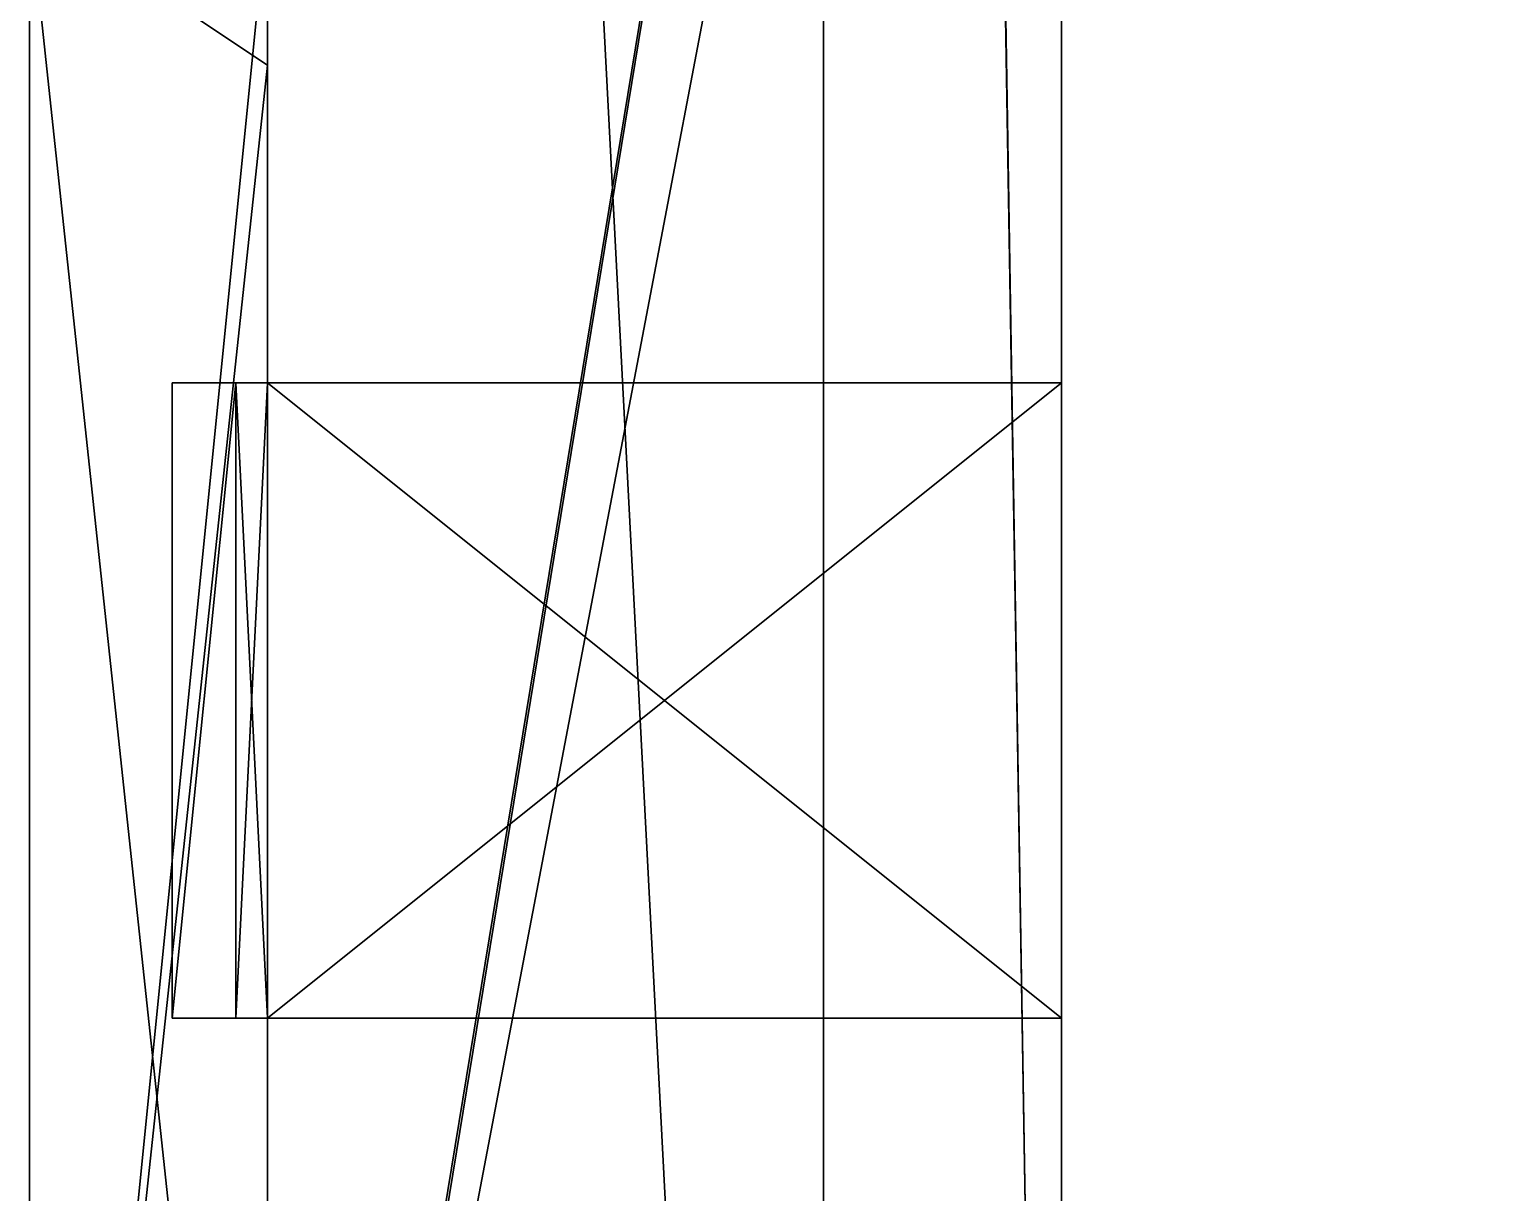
# Model space of a CAD drawing. Header units: millimetres. Extents: x -2 to 845, y -2 to 957.
# Drawn here: x 0 to 92.4, y 189 to 262.3 of the extents above; entities that cross this region are included whole.
import ezdxf

# ---------------------------------------------------------------- set-up
doc = ezdxf.new("R2010")
doc.units = ezdxf.units.MM
doc.header["$LTSCALE"] = 25.4

msp = doc.modelspace()

# ---------------------------------------------------------------- linework, layer by layer
for p, q in [((0, -2, -2), (0, 957, -2)), ((0, 955), (0, -2)), ((0, 955, 350), (0, 0, 350)), ((0, 955), (0, -2)), ((65, 50), (65, 905)), ((65, 50, 25), (65, 905, 25)), ((65, 50), (65, 905)), ((0, 120, 85), (0, 270, 85)), ((0, 120, 285), (0, 270, 285)), ((0, 120, 285), (0, 270, 285)), ((0, 120, 85), (0, 270, 85)), ((15, 260, 95), (0, 270, 85)), ((0, 120, 85), (0, 270, 85)), ((15, 260, 275), (0, 270, 285)), ((15, 260, 95), (0, 270, 85)), ((0, 120, 285), (0, 270, 285)), ((15, 260, 275), (0, 270, 285)), ((15, 120, 285), (15, 270, 285)), ((15, 120, 85), (15, 270, 85)), ((15, 120, 285), (15, 270, 285)), ((15, 120, 85), (15, 270, 85)), ((15, 120, 85), (15, 270, 85)), ((15, 260, 275), (15, 260, 95)), ((15, 130, 275), (15, 260, 275)), ((15, 260, 95), (15, 130, 95)), ((15, 260, 275), (15, 260, 95)), ((15, 260, 95), (15, 130, 95)), ((15, 130, 275), (15, 260, 275)), ((15, 260, 95), (15, 130, 95)), ((15, 260, 275), (15, 260, 95)), ((15, 130, 275), (15, 260, 275)), ((9.725, 240, 186.363), (9, 240, 186.363)), ((13, 240, 191.5), (9, 240, 186.363)), ((13, 240, 191.5), (9, 240, 186.363)), ((9, 200, 186.363), (9, 240, 186.363)), ((13, 240, 190.754), (9.725, 240, 186.363)), ((13, 200, 181.225), (13, 240, 181.225)), ((13, 240, 146.5), (13, 240, 181.225)), ((13, 200, 146.5), (13, 240, 146.5)), ((15, 240, 146.5), (13, 240, 146.5)), ((13, 240, 146.5), (13, 240, 181.225)), ((15, 240, 181.225), (13, 240, 181.225)), ((13, 200, 146.5), (13, 240, 146.5)), ((15, 240, 146.5), (13, 240, 146.5)), ((13, 240, 200.969), (13, 240, 236.5)), ((13, 240, 200.969), (13, 200, 200.969)), ((13, 240, 236.5), (13, 200, 236.5)), ((15, 240, 200.969), (13, 240, 200.969)), ((13, 240, 200.969), (13, 240, 236.5)), ((15, 240, 236.5), (13, 240, 236.5)), ((15, 240, 236.5), (13, 240, 236.5)), ((13, 240, 236.5), (13, 200, 236.5)), ((13, 240, 200.969), (13, 200, 200.969)), ((13, 240, 191.5), (13, 240, 200.969)), ((13, 200, 191.5), (13, 240, 191.5)), ((15, 240, 191.5), (13, 240, 191.5)), ((13, 240, 191.5), (13, 240, 200.969)), ((15, 240, 200.969), (13, 240, 200.969)), ((13, 200, 186.363), (13, 240, 186.363)), ((13, 240, 181.225), (13, 240, 186.363)), ((13, 200, 181.225), (13, 240, 181.225)), ((15, 240, 181.225), (13, 240, 181.225)), ((13, 240, 181.225), (13, 240, 186.363)), ((15, 240, 186.363), (13, 240, 186.363)), ((13, 240, 191.5), (13, 240, 190.754)), ((15, 240, 186.363), (13, 240, 186.363)), ((13, 240, 190.754), (13, 240, 186.363)), ((13, 240, 191.5), (13, 240, 190.754)), ((15, 240, 191.5), (13, 240, 191.5)), ((13, 200, 191.5), (13, 240, 191.5)), ((13, 240, 191.5), (13, 240, 190.754)), ((13, 240, 190.754), (13, 240, 186.363)), ((13, 200, 186.363), (13, 240, 186.363)), ((13, 200, 191.5), (13, 240, 191.5)), ((15, 200, 236.5), (15, 240, 236.5)), ((15, 240, 146.5), (15, 200, 146.5)), ((15, 240, 181.225), (15, 240, 146.5)), ((15, 240, 186.363), (15, 240, 181.225)), ((15, 240, 191.5), (15, 240, 186.363)), ((15, 240, 200.969), (15, 240, 191.5)), ((15, 240, 236.5), (15, 240, 200.969)), ((15, 240, 181.225), (15, 240, 146.5)), ((15, 240, 146.5), (15, 200, 146.5)), ((15, 240, 236.5), (15, 240, 200.969)), ((15, 200, 236.5), (15, 240, 236.5)), ((15, 240, 200.969), (15, 240, 191.5)), ((15, 240, 186.363), (15, 240, 181.225)), ((15, 240, 191.5), (15, 240, 186.363)), ((15, 240, 146.5), (15, 200, 146.5)), ((15, 240, 146.5), (65, 240, 146.5)), ((15, 200, 236.5), (15, 240, 236.5)), ((15, 240, 236.5), (65, 240, 236.5)), ((15, 240, 236.5), (15, 240, 200.969)), ((15, 240, 200.969), (65, 240, 200.969)), ((15, 240, 236.5), (65, 240, 236.5)), ((15, 240, 200.969), (15, 240, 191.5)), ((15, 240, 191.5), (65, 240, 191.5)), ((15, 240, 200.969), (65, 240, 200.969)), ((15, 240, 191.5), (15, 240, 186.363)), ((15, 240, 186.363), (65, 240, 186.363)), ((15, 240, 191.5), (65, 240, 191.5)), ((15, 240, 186.363), (15, 240, 181.225)), ((15, 240, 181.225), (65, 240, 181.225)), ((15, 240, 186.363), (65, 240, 186.363)), ((15, 240, 181.225), (15, 240, 146.5)), ((15, 240, 146.5), (65, 240, 146.5)), ((15, 240, 181.225), (65, 240, 181.225)), ((65, 240, 146.5), (65, 200, 146.5)), ((65, 200, 236.5), (65, 240, 236.5)), ((65, 240, 236.5), (65, 240, 200.969)), ((65, 240, 200.969), (65, 240, 191.5)), ((65, 240, 191.5), (65, 240, 186.363)), ((65, 240, 186.363), (65, 240, 181.225)), ((65, 240, 181.225), (65, 240, 146.5)), ((65, 240, 146.5), (65, 200, 146.5)), ((65, 200, 236.5), (65, 240, 236.5)), ((65, 240, 236.5), (65, 240, 200.969)), ((65, 240, 200.969), (65, 240, 191.5)), ((65, 240, 191.5), (65, 240, 186.363)), ((65, 240, 186.363), (65, 240, 181.225)), ((65, 240, 181.225), (65, 240, 146.5)), ((13, 200, 191.5), (9, 200, 186.363)), ((10.085, 200, 186.363), (9, 200, 186.363)), ((13, 200, 191.5), (9, 200, 186.363)), ((13, 200, 190.112), (10.085, 200, 186.363)), ((13, 200, 181.225), (13, 200, 146.5)), ((15, 200, 181.225), (13, 200, 181.225)), ((13, 200, 181.225), (13, 200, 146.5)), ((15, 200, 146.5), (13, 200, 146.5)), ((15, 200, 146.5), (13, 200, 146.5)), ((13, 200, 236.5), (13, 200, 200.969)), ((15, 200, 236.5), (13, 200, 236.5)), ((13, 200, 236.5), (13, 200, 200.969)), ((15, 200, 200.969), (13, 200, 200.969)), ((15, 200, 236.5), (13, 200, 236.5)), ((13, 200, 200.969), (13, 200, 191.5)), ((15, 200, 200.969), (13, 200, 200.969)), ((13, 200, 200.969), (13, 200, 191.5)), ((15, 200, 191.5), (13, 200, 191.5)), ((15, 200, 191.5), (13, 200, 191.5)), ((13, 200, 191.5), (13, 200, 190.112)), ((13, 200, 190.112), (13, 200, 186.363)), ((15, 200, 186.363), (13, 200, 186.363)), ((13, 200, 186.363), (13, 200, 181.225)), ((15, 200, 186.363), (13, 200, 186.363)), ((13, 200, 186.363), (13, 200, 181.225)), ((15, 200, 181.225), (13, 200, 181.225)), ((13, 200, 191.5), (13, 200, 190.112)), ((13, 200, 190.112), (13, 200, 186.363)), ((13, 200, 191.5), (13, 200, 190.112)), ((15, 200, 200.969), (15, 200, 236.5)), ((15, 200, 191.5), (15, 200, 200.969)), ((15, 200, 186.363), (15, 200, 191.5)), ((15, 200, 181.225), (15, 200, 186.363)), ((15, 200, 146.5), (15, 200, 181.225)), ((15, 200, 146.5), (15, 200, 181.225)), ((15, 200, 200.969), (15, 200, 236.5)), ((15, 200, 191.5), (15, 200, 200.969)), ((15, 200, 186.363), (15, 200, 191.5)), ((15, 200, 181.225), (15, 200, 186.363)), ((15, 200, 146.5), (65, 200, 146.5)), ((15, 200, 146.5), (15, 200, 181.225)), ((15, 200, 181.225), (65, 200, 181.225)), ((15, 200, 146.5), (65, 200, 146.5)), ((15, 200, 181.225), (15, 200, 186.363)), ((15, 200, 186.363), (65, 200, 186.363)), ((15, 200, 181.225), (65, 200, 181.225)), ((15, 200, 186.363), (15, 200, 191.5)), ((15, 200, 191.5), (65, 200, 191.5)), ((15, 200, 186.363), (65, 200, 186.363)), ((15, 200, 191.5), (15, 200, 200.969)), ((15, 200, 200.969), (65, 200, 200.969)), ((15, 200, 191.5), (65, 200, 191.5)), ((15, 200, 200.969), (15, 200, 236.5)), ((15, 200, 236.5), (65, 200, 236.5)), ((15, 200, 200.969), (65, 200, 200.969)), ((15, 200, 236.5), (65, 200, 236.5)), ((65, 200, 146.5), (65, 200, 181.225)), ((65, 200, 181.225), (65, 200, 186.363)), ((65, 200, 186.363), (65, 200, 191.5)), ((65, 200, 191.5), (65, 200, 200.969)), ((65, 200, 200.969), (65, 200, 236.5)), ((65, 200, 146.5), (65, 200, 181.225)), ((65, 200, 181.225), (65, 200, 186.363)), ((65, 200, 186.363), (65, 200, 191.5)), ((65, 200, 191.5), (65, 200, 200.969)), ((65, 200, 200.969), (65, 200, 236.5))]:
    msp.add_line(p, q)

# ---------------------------------------------------------------- meshes
mesh = msp.add_polyface()
corners = [(0, 955, 350), (0, 120, 285), (0, 0, 350), (0, 270, 285), (0, 759, 285), (0, 760, 285), (0, 760, 85), (0, 955), (0, 957), (0, 957, 350), (0, -2), (0, -2, 350), (0, 120, 85), (0, 270, 85), (0, 759, 85)]
mesh.append_faces([[corners[k] for k in face] for face in [(8, 0, 9), (2, 10, 11)]], dxfattribs={"vtx0": -1})
mesh.append_faces([[corners[k] for k in face] for face in [(0, 1, 2), (1, 0, 3), (3, 0, 4), (4, 0, 5), (5, 0, 6), (7, 0, 8), (10, 12, 7), (12, 2, 1)]], dxfattribs={"vtx0": -1, "vtx1": -1})
mesh.append_faces([[corners[k] for k in face] for face in [(6, 0, 7), (10, 2, 12)]], dxfattribs={"vtx0": -1, "vtx1": -1, "vtx2": -1})
mesh.append_faces([[corners[k] for k in face] for face in [(7, 12, 13), (7, 13, 14), (7, 14, 6)]], dxfattribs={"vtx0": -1, "vtx2": -1})
mesh = msp.add_polyface()
corners = [(50, -2), (0, 955), (0, -2), (50, 955), (65, 50), (100, -2), (50, 957), (100, 50), (100, 35), (65, 905), (100, 957), (100, 905), (100, 920)]
mesh.append_faces([[corners[k] for k in face] for face in [(0, 1, 2), (7, 5, 8), (10, 11, 12)]], dxfattribs={"vtx0": -1})
mesh.append_faces([[corners[k] for k in face] for face in [(1, 0, 3), (3, 4, 6), (4, 5, 7), (6, 9, 10), (9, 6, 4)]], dxfattribs={"vtx0": -1, "vtx1": -1})
mesh.append_faces([[corners[k] for k in face] for face in [(3, 0, 4)]], dxfattribs={"vtx0": -1, "vtx1": -1, "vtx2": -1})
mesh.append_faces([[corners[k] for k in face] for face in [(4, 0, 5), (10, 9, 11)]], dxfattribs={"vtx0": -1, "vtx2": -1})
mesh = msp.add_polyface()
corners = [(0, -2, -2), (545, 50, -2), (0, 957, -2), (670, -2, -2), (590, 50, -2), (670, 50, -2), (670, 0, -2), (670, 955, -2), (845, 957, -2), (545, 905, -2), (590, 905, -2), (670, 905, -2), (845, 955, -2)]
mesh.append_faces([[corners[k] for k in face] for face in [(5, 3, 6), (7, 10, 11), (8, 7, 12)]], dxfattribs={"vtx0": -1})
mesh.append_faces([[corners[k] for k in face] for face in [(0, 1, 2), (1, 3, 4), (4, 3, 5), (2, 7, 8), (9, 2, 1)]], dxfattribs={"vtx0": -1, "vtx1": -1})
mesh.append_faces([[corners[k] for k in face] for face in [(7, 2, 9)]], dxfattribs={"vtx0": -1, "vtx1": -1, "vtx2": -1})
mesh.append_faces([[corners[k] for k in face] for face in [(1, 0, 3), (7, 9, 10)]], dxfattribs={"vtx0": -1, "vtx2": -1})
mesh = msp.add_polyface()
corners = [(65, 905), (65, 50, 25), (65, 50), (65, 905, 25)]
mesh.append_faces([[corners[k] for k in face] for face in [(0, 1, 2), (1, 0, 3)]], dxfattribs={"vtx0": -1})
mesh = msp.add_polyface()
corners = [(0, 760, 85), (0, 270, 85), (0, 759, 85), (15, 270, 85), (115, 729, 85), (155, 760, 85), (15, 120, 85), (15, 119, 85), (155, 729, 85), (115, 644, 85), (155, 119, 85), (155, 644, 85), (155, 120, 85)]
mesh.append_faces([[corners[k] for k in face] for face in [(0, 1, 2), (4, 5, 8), (10, 11, 12)]], dxfattribs={"vtx0": -1})
mesh.append_faces([[corners[k] for k in face] for face in [(1, 0, 3), (3, 4, 6), (6, 4, 7), (7, 9, 10), (9, 7, 4)]], dxfattribs={"vtx0": -1, "vtx1": -1})
mesh.append_faces([[corners[k] for k in face] for face in [(3, 0, 4)]], dxfattribs={"vtx0": -1, "vtx1": -1, "vtx2": -1})
mesh.append_faces([[corners[k] for k in face] for face in [(4, 0, 5), (10, 9, 11)]], dxfattribs={"vtx0": -1, "vtx2": -1})
mesh = msp.add_polyface()
corners = [(15, 270, 285), (0, 120, 285), (0, 270, 285), (15, 120, 285)]
mesh.append_faces([[corners[k] for k in face] for face in [(0, 1, 2), (1, 0, 3)]], dxfattribs={"vtx0": -1})
mesh = msp.add_polyface()
corners = [(15, 270, 85), (0, 120, 85), (0, 270, 85), (15, 120, 85)]
mesh.append_faces([[corners[k] for k in face] for face in [(0, 1, 2), (1, 0, 3)]], dxfattribs={"vtx0": -1})
mesh = msp.add_polyface()
corners = [(15, 130, 95), (0, 270, 85), (0, 120, 85), (15, 260, 95)]
mesh.append_faces([[corners[k] for k in face] for face in [(0, 1, 2), (1, 0, 3)]], dxfattribs={"vtx0": -1})
mesh = msp.add_polyface()
corners = [(15, 260, 95), (0, 270, 285), (0, 270, 85), (15, 260, 275)]
mesh.append_faces([[corners[k] for k in face] for face in [(0, 1, 2), (1, 0, 3)]], dxfattribs={"vtx0": -1})
mesh = msp.add_polyface()
corners = [(15, 260, 275), (0, 120, 285), (0, 270, 285), (15, 130, 275)]
mesh.append_faces([[corners[k] for k in face] for face in [(0, 1, 2), (1, 0, 3)]], dxfattribs={"vtx0": -1})
mesh = msp.add_polyface()
corners = [(15, 120, 285), (15, 130, 275), (15, 120, 85), (15, 270, 285), (15, 260, 275), (15, 260, 95), (15, 130, 95), (15, 270, 85)]
mesh.append_faces([[corners[k] for k in face] for face in [(0, 1, 2), (1, 3, 4), (4, 3, 5), (2, 6, 7), (6, 2, 1), (7, 5, 3)]], dxfattribs={"vtx0": -1, "vtx1": -1})
mesh.append_faces([[corners[k] for k in face] for face in [(1, 0, 3), (7, 6, 5)]], dxfattribs={"vtx0": -1, "vtx2": -1})
mesh = msp.add_polyface()
corners = [(15, 130, 275), (15, 140, 204), (15, 130, 95), (15, 260, 275), (15, 200, 236.5), (15, 165, 204), (15, 165, 179), (15, 167, 129), (15, 167, 105), (15, 240, 236.5), (15, 240, 200.969), (15, 240, 191.5), (15, 240, 186.363), (15, 240, 181.225), (15, 240, 146.5), (15, 140, 105), (15, 260, 95), (15, 140, 179), (15, 140, 129), (15, 200, 146.5), (15, 200, 200.969), (15, 200, 191.5), (15, 200, 186.363), (15, 200, 181.225)]
mesh.append_faces([[corners[k] for k in face] for face in [(19, 22, 23)]], dxfattribs={"vtx0": -1})
mesh.append_faces([[corners[k] for k in face] for face in [(0, 1, 2), (1, 4, 5), (5, 4, 6), (7, 4, 8), (4, 3, 9), (9, 3, 10), (10, 3, 11), (11, 3, 12), (12, 3, 13), (13, 3, 14), (2, 15, 16), (15, 17, 18), (16, 14, 3), (6, 18, 17), (18, 6, 7)]], dxfattribs={"vtx0": -1, "vtx1": -1})
mesh.append_faces([[corners[k] for k in face] for face in [(1, 3, 4), (6, 4, 7), (15, 2, 1), (16, 8, 19), (19, 8, 4)]], dxfattribs={"vtx0": -1, "vtx1": -1, "vtx2": -1})
mesh.append_faces([[corners[k] for k in face] for face in [(1, 0, 3), (15, 1, 17), (16, 15, 8), (19, 4, 20), (19, 20, 21), (19, 21, 22), (16, 19, 14)]], dxfattribs={"vtx0": -1, "vtx2": -1})
mesh = msp.add_polyface()
corners = [(13, 240, 191.5), (9.725, 240, 186.363), (9, 240, 186.363), (13, 240, 190.754)]
mesh.append_faces([[corners[k] for k in face] for face in [(0, 1, 2), (1, 0, 3)]], dxfattribs={"vtx0": -1})
mesh = msp.add_polyface()
corners = [(13, 240, 191.5), (9, 200, 186.363), (13, 200, 191.5), (9, 240, 186.363)]
mesh.append_faces([[corners[k] for k in face] for face in [(0, 1, 2), (1, 0, 3)]], dxfattribs={"vtx0": -1})
mesh = msp.add_polyface()
corners = [(13, 240, 181.225), (13, 200, 146.5), (13, 200, 181.225), (13, 240, 146.5)]
mesh.append_faces([[corners[k] for k in face] for face in [(0, 1, 2), (1, 0, 3)]], dxfattribs={"vtx0": -1})
mesh = msp.add_polyface()
corners = [(13, 240, 181.225), (15, 240, 146.5), (13, 240, 146.5), (15, 240, 181.225)]
mesh.append_faces([[corners[k] for k in face] for face in [(0, 1, 2), (1, 0, 3)]], dxfattribs={"vtx0": -1})
mesh = msp.add_polyface()
corners = [(15, 240, 146.5), (13, 200, 146.5), (13, 240, 146.5), (15, 200, 146.5)]
mesh.append_faces([[corners[k] for k in face] for face in [(0, 1, 2), (1, 0, 3)]], dxfattribs={"vtx0": -1})
mesh = msp.add_polyface()
corners = [(13, 240, 236.5), (13, 200, 200.969), (13, 200, 236.5), (13, 240, 200.969)]
mesh.append_faces([[corners[k] for k in face] for face in [(0, 1, 2), (1, 0, 3)]], dxfattribs={"vtx0": -1})
mesh = msp.add_polyface()
corners = [(13, 240, 236.5), (15, 240, 200.969), (13, 240, 200.969), (15, 240, 236.5)]
mesh.append_faces([[corners[k] for k in face] for face in [(0, 1, 2), (1, 0, 3)]], dxfattribs={"vtx0": -1})
mesh = msp.add_polyface()
corners = [(15, 200, 236.5), (13, 240, 236.5), (13, 200, 236.5), (15, 240, 236.5)]
mesh.append_faces([[corners[k] for k in face] for face in [(0, 1, 2), (1, 0, 3)]], dxfattribs={"vtx0": -1})
mesh = msp.add_polyface()
corners = [(13, 240, 200.969), (13, 200, 191.5), (13, 200, 200.969), (13, 240, 191.5)]
mesh.append_faces([[corners[k] for k in face] for face in [(0, 1, 2), (1, 0, 3)]], dxfattribs={"vtx0": -1})
mesh = msp.add_polyface()
corners = [(13, 240, 200.969), (15, 240, 191.5), (13, 240, 191.5), (15, 240, 200.969)]
mesh.append_faces([[corners[k] for k in face] for face in [(0, 1, 2), (1, 0, 3)]], dxfattribs={"vtx0": -1})
mesh = msp.add_polyface()
corners = [(13, 240, 186.363), (13, 200, 181.225), (13, 200, 186.363), (13, 240, 181.225)]
mesh.append_faces([[corners[k] for k in face] for face in [(0, 1, 2), (1, 0, 3)]], dxfattribs={"vtx0": -1})
mesh = msp.add_polyface()
corners = [(13, 240, 186.363), (15, 240, 181.225), (13, 240, 181.225), (15, 240, 186.363)]
mesh.append_faces([[corners[k] for k in face] for face in [(0, 1, 2), (1, 0, 3)]], dxfattribs={"vtx0": -1})
mesh = msp.add_polyface()
corners = [(13, 240, 190.754), (15, 240, 186.363), (13, 240, 186.363), (15, 240, 191.5), (13, 240, 191.5)]
mesh.append_faces([[corners[k] for k in face] for face in [(0, 1, 2), (3, 0, 4)]], dxfattribs={"vtx0": -1})
mesh.append_faces([[corners[k] for k in face] for face in [(1, 0, 3)]], dxfattribs={"vtx0": -1, "vtx1": -1})
mesh = msp.add_polyface()
corners = [(13, 240, 191.5), (13, 200, 190.112), (13, 200, 191.5), (13, 200, 186.363), (13, 240, 186.363), (13, 240, 190.754)]
mesh.append_faces([[corners[k] for k in face] for face in [(0, 1, 2), (4, 0, 5)]], dxfattribs={"vtx0": -1})
mesh.append_faces([[corners[k] for k in face] for face in [(1, 0, 3), (3, 0, 4)]], dxfattribs={"vtx0": -1, "vtx1": -1})
mesh = msp.add_polyface()
corners = [(65, 200, 146.5), (15, 240, 146.5), (15, 200, 146.5), (65, 240, 146.5)]
mesh.append_faces([[corners[k] for k in face] for face in [(0, 1, 2), (1, 0, 3)]], dxfattribs={"vtx0": -1})
mesh = msp.add_polyface()
corners = [(65, 240, 236.5), (15, 200, 236.5), (15, 240, 236.5), (65, 200, 236.5)]
mesh.append_faces([[corners[k] for k in face] for face in [(0, 1, 2), (1, 0, 3)]], dxfattribs={"vtx0": -1})
mesh = msp.add_polyface()
corners = [(65, 240, 236.5), (15, 240, 200.969), (65, 240, 200.969), (15, 240, 236.5)]
mesh.append_faces([[corners[k] for k in face] for face in [(0, 1, 2), (1, 0, 3)]], dxfattribs={"vtx0": -1})
mesh = msp.add_polyface()
corners = [(65, 240, 200.969), (15, 240, 191.5), (65, 240, 191.5), (15, 240, 200.969)]
mesh.append_faces([[corners[k] for k in face] for face in [(0, 1, 2), (1, 0, 3)]], dxfattribs={"vtx0": -1})
mesh = msp.add_polyface()
corners = [(65, 240, 191.5), (15, 240, 186.363), (65, 240, 186.363), (15, 240, 191.5)]
mesh.append_faces([[corners[k] for k in face] for face in [(0, 1, 2), (1, 0, 3)]], dxfattribs={"vtx0": -1})
mesh = msp.add_polyface()
corners = [(65, 240, 186.363), (15, 240, 181.225), (65, 240, 181.225), (15, 240, 186.363)]
mesh.append_faces([[corners[k] for k in face] for face in [(0, 1, 2), (1, 0, 3)]], dxfattribs={"vtx0": -1})
mesh = msp.add_polyface()
corners = [(65, 240, 181.225), (15, 240, 146.5), (65, 240, 146.5), (15, 240, 181.225)]
mesh.append_faces([[corners[k] for k in face] for face in [(0, 1, 2), (1, 0, 3)]], dxfattribs={"vtx0": -1})
mesh = msp.add_polyface()
corners = [(65, 240, 236.5), (65, 200, 200.969), (65, 200, 236.5), (65, 200, 191.5), (65, 200, 186.363), (65, 200, 181.225), (65, 200, 146.5), (65, 240, 146.5), (65, 240, 200.969), (65, 240, 191.5), (65, 240, 186.363), (65, 240, 181.225)]
mesh.append_faces([[corners[k] for k in face] for face in [(0, 1, 2), (7, 10, 11)]], dxfattribs={"vtx0": -1})
mesh.append_faces([[corners[k] for k in face] for face in [(1, 0, 3), (3, 0, 4), (4, 0, 5), (5, 0, 6), (6, 0, 7)]], dxfattribs={"vtx0": -1, "vtx1": -1})
mesh.append_faces([[corners[k] for k in face] for face in [(7, 0, 8), (7, 8, 9), (7, 9, 10)]], dxfattribs={"vtx0": -1, "vtx2": -1})
mesh = msp.add_polyface()
corners = [(13, 200, 190.112), (9, 200, 186.363), (10.085, 200, 186.363), (13, 200, 191.5)]
mesh.append_faces([[corners[k] for k in face] for face in [(0, 1, 2), (1, 0, 3)]], dxfattribs={"vtx0": -1})
mesh = msp.add_polyface()
corners = [(15, 200, 181.225), (13, 200, 146.5), (15, 200, 146.5), (13, 200, 181.225)]
mesh.append_faces([[corners[k] for k in face] for face in [(0, 1, 2), (1, 0, 3)]], dxfattribs={"vtx0": -1})
mesh = msp.add_polyface()
corners = [(15, 200, 236.5), (13, 200, 200.969), (15, 200, 200.969), (13, 200, 236.5)]
mesh.append_faces([[corners[k] for k in face] for face in [(0, 1, 2), (1, 0, 3)]], dxfattribs={"vtx0": -1})
mesh = msp.add_polyface()
corners = [(15, 200, 200.969), (13, 200, 191.5), (15, 200, 191.5), (13, 200, 200.969)]
mesh.append_faces([[corners[k] for k in face] for face in [(0, 1, 2), (1, 0, 3)]], dxfattribs={"vtx0": -1})
mesh = msp.add_polyface()
corners = [(15, 200, 191.5), (13, 200, 186.363), (15, 200, 186.363), (13, 200, 190.112), (13, 200, 191.5)]
mesh.append_faces([[corners[k] for k in face] for face in [(0, 1, 2), (3, 0, 4)]], dxfattribs={"vtx0": -1})
mesh.append_faces([[corners[k] for k in face] for face in [(1, 0, 3)]], dxfattribs={"vtx0": -1, "vtx1": -1})
mesh = msp.add_polyface()
corners = [(15, 200, 186.363), (13, 200, 181.225), (15, 200, 181.225), (13, 200, 186.363)]
mesh.append_faces([[corners[k] for k in face] for face in [(0, 1, 2), (1, 0, 3)]], dxfattribs={"vtx0": -1})
mesh = msp.add_polyface()
corners = [(15, 200, 181.225), (65, 200, 146.5), (15, 200, 146.5), (65, 200, 181.225)]
mesh.append_faces([[corners[k] for k in face] for face in [(0, 1, 2), (1, 0, 3)]], dxfattribs={"vtx0": -1})
mesh = msp.add_polyface()
corners = [(15, 200, 186.363), (65, 200, 181.225), (15, 200, 181.225), (65, 200, 186.363)]
mesh.append_faces([[corners[k] for k in face] for face in [(0, 1, 2), (1, 0, 3)]], dxfattribs={"vtx0": -1})
mesh = msp.add_polyface()
corners = [(15, 200, 191.5), (65, 200, 186.363), (15, 200, 186.363), (65, 200, 191.5)]
mesh.append_faces([[corners[k] for k in face] for face in [(0, 1, 2), (1, 0, 3)]], dxfattribs={"vtx0": -1})
mesh = msp.add_polyface()
corners = [(15, 200, 200.969), (65, 200, 191.5), (15, 200, 191.5), (65, 200, 200.969)]
mesh.append_faces([[corners[k] for k in face] for face in [(0, 1, 2), (1, 0, 3)]], dxfattribs={"vtx0": -1})
mesh = msp.add_polyface()
corners = [(15, 200, 236.5), (65, 200, 200.969), (15, 200, 200.969), (65, 200, 236.5)]
mesh.append_faces([[corners[k] for k in face] for face in [(0, 1, 2), (1, 0, 3)]], dxfattribs={"vtx0": -1})

doc.saveas('drawing.dxf')
